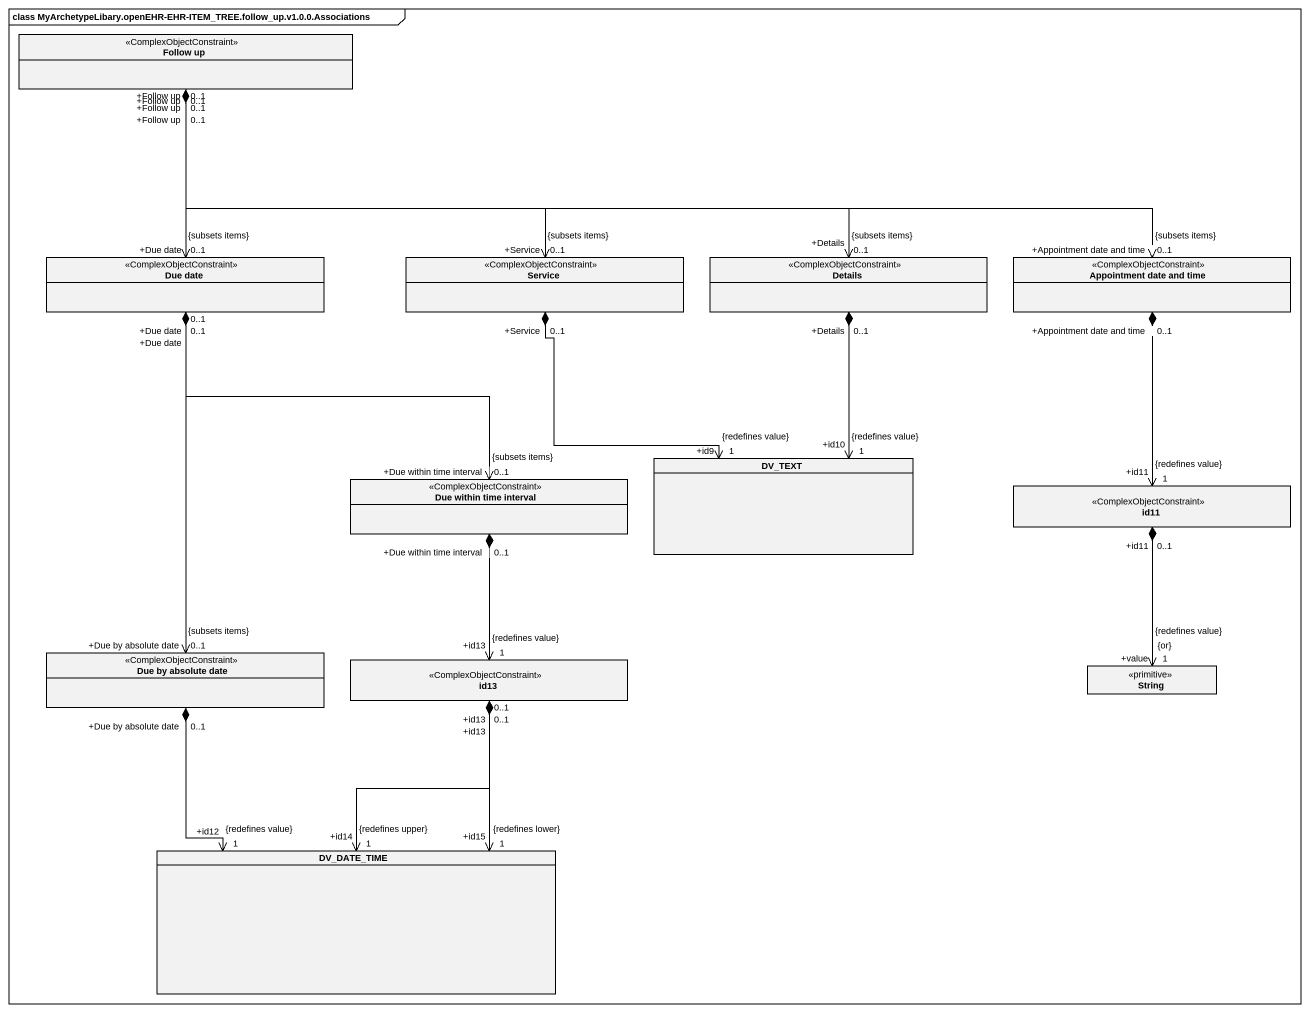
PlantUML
@startuml
mainframe class MyArchetypeLibary.openEHR-EHR-ITEM_TREE.follow_up.v1.0.0.Associations
hide circle
hide empty members
class "Follow up" as Follow_up <<ComplexObjectConstraint>>
class "Due date" as Due_date <<ComplexObjectConstraint>>
class Service <<ComplexObjectConstraint>>
class Details <<ComplexObjectConstraint>>
class "Appointment date and time" as Appointment_date_and_time <<ComplexObjectConstraint>>
class DV_TEXT
class "Due within time interval" as Due_within_time_interval <<ComplexObjectConstraint>>
class id11 <<ComplexObjectConstraint>>
class "Due by absolute date" as Due_by_absolute_date <<ComplexObjectConstraint>>
class id13 <<ComplexObjectConstraint>>
class String <<primitive>>
class DV_DATE_TIME
Follow_up "+Follow up\n0..1" *--> "+Due date\n0..1\n{subsets items}" Due_date
Follow_up "+Follow up\n0..1" *--> "+Service\n0..1\n{subsets items}" Service
Follow_up "+Follow up\n0..1" *-right-> "+Details\n0..1\n{subsets items}" Details
Follow_up "+Follow up\n0..1" *-right-> "+Appointment date and time\n0..1\n{subsets items}" Appointment_date_and_time
Due_date "+Due date\n0..1" *--> "+Due within time interval\n0..1\n{subsets items}" Due_within_time_interval
Due_date "+Due date\n0..1" *--> "+Due by absolute date\n0..1\n{subsets items}" Due_by_absolute_date
Service "+Service\n0..1" *--> "+id9\n1\n{redefines value}" DV_TEXT
Details "+Details\n0..1" *--> "+id10\n1\n{redefines value}" DV_TEXT
Appointment_date_and_time "+Appointment date and time\n0..1" *--> "+id11\n1\n{redefines value}" id11
Due_within_time_interval "+Due within time interval\n0..1" *--> "+id13\n1\n{redefines value}" id13
id11 "+id11\n0..1" *--> "+value\n1\n{or}\n{redefines value}" String
Due_by_absolute_date "+Due by absolute date\n0..1" *--> "+id12\n1\n{redefines value}" DV_DATE_TIME
id13 "+id13\n0..1" *--> "+id15\n1\n{redefines lower}" DV_DATE_TIME
id13 "+id13\n0..1" *--> "+id14\n1\n{redefines upper}" DV_DATE_TIME
@enduml
